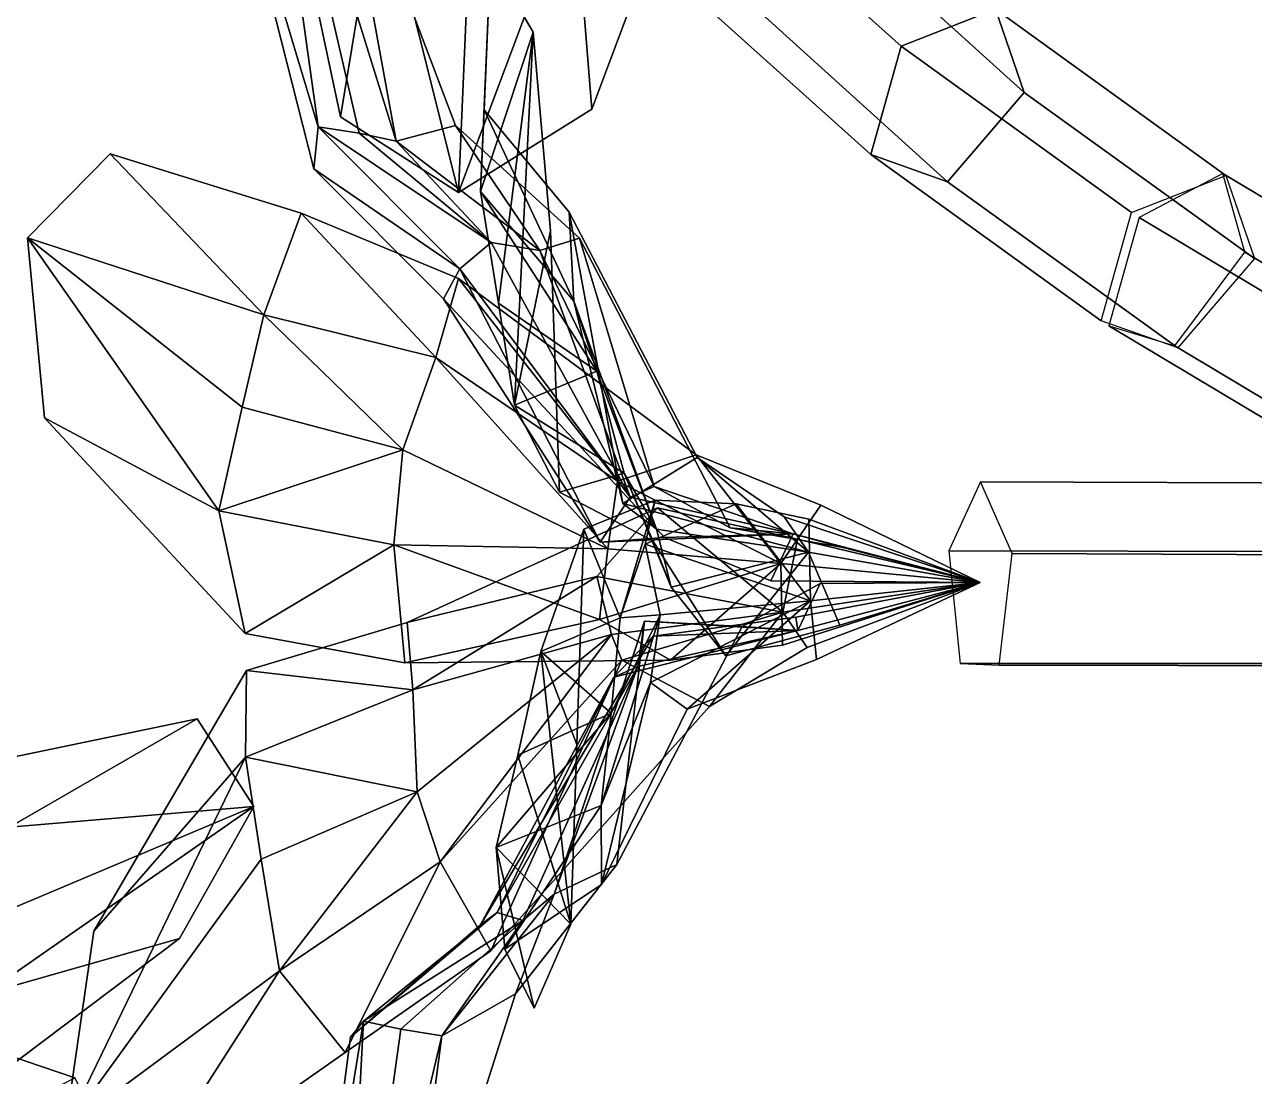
# Model space of a CAD drawing. Header units: metres. Extents: x -488 to 282, y -579 to 399.
# Drawn here: x -343.18 to -309.56, y -24.02 to 4.72 of the extents above; entities that cross this region are included whole.
import ezdxf

# ---------------------------------------------------------------- set-up
doc = ezdxf.new("R2010")
doc.units = ezdxf.units.M

msp = doc.modelspace()

# ---------------------------------------------------------------- linework, layer by layer
at = {"layer": 'coreopsi_1InfInt', "color": 3}
for points in [[(-303.0836, -3.7359, 249.895), (-310.4217, 0.6539, 255.841), (-312.7095, -0.553, 253.9077), (-305.3003, -4.9844, 247.9059)], [(-302.472, -5.8976, 252.2149), (-309.8235, -1.501, 258.1706), (-310.4217, 0.6539, 255.841), (-303.0836, -3.7359, 249.895)], [(-305.3003, -4.9844, 247.9059), (-312.7095, -0.553, 253.9077), (-313.5341, -3.5105, 255.0732), (-306.0665, -7.9747, 249.0264)], [(-304.3049, -8.5023, 251.6812), (-311.736, -4.06009, 257.6987), (-309.8235, -1.501, 258.1706), (-302.472, -5.8976, 252.2149)], [(-306.0665, -7.9747, 249.0264), (-313.5341, -3.5105, 255.0732), (-311.736, -4.06009, 257.6987), (-304.3049, -8.5023, 251.6812)]]:
    msp.add_3dface(points, dxfattribs=at)
at = {"layer": 'coreopsi_1Pdcel', "color": 3}
for points in [[(-316.6357, 5.141, 262.8314), (-321.6251, 9.6457, 270.7325), (-324.4547, 8.8294, 269.4074), (-319.2198, 4.1279, 261.1806)], [(-315.8554, 2.8668, 264.9874), (-320.6939, 7.2505, 272.6883), (-321.6251, 9.6457, 270.7325), (-316.6357, 5.141, 262.8314)], [(-319.2198, 4.1279, 261.1806), (-324.4547, 8.8294, 269.4074), (-325.2792, 5.872, 270.5729), (-320.0443, 1.1705, 262.346)], [(-317.95, 0.427, 264.6891), (-322.9393, 4.9316, 272.5902), (-320.6939, 7.2505, 272.6883), (-315.8554, 2.8668, 264.9874)], [(-320.0443, 1.1705, 262.346), (-325.2792, 5.872, 270.5729), (-322.9393, 4.9316, 272.5902), (-317.95, 0.427, 264.6891)], [(-310.3385, 0.5994, 255.7617), (-316.6357, 5.141, 262.8314), (-319.2198, 4.1279, 261.1806), (-312.9226, -0.4136, 254.1109)], [(-309.5583, -1.6746, 257.9177), (-315.8554, 2.8668, 264.9874), (-316.6357, 5.141, 262.8314), (-310.3385, 0.5994, 255.7617)], [(-312.9226, -0.4136, 254.1109), (-319.2198, 4.1279, 261.1806), (-320.0443, 1.1705, 262.346), (-313.7471, -3.371, 255.2763)], [(-311.6528, -4.1145, 257.6194), (-317.95, 0.427, 264.6891), (-315.8554, 2.8668, 264.9874), (-309.5583, -1.6746, 257.9177)], [(-313.7471, -3.371, 255.2763), (-320.0443, 1.1705, 262.346), (-317.95, 0.427, 264.6891), (-311.6528, -4.1145, 257.6194)], [(-306.8335, -7.8145, 247.6823), (-317.0456, -7.771, 251.2741), (-317.9156, -9.6588, 248.8027), (-308.1233, -9.6746, 245.379)], [(-305.9667, -9.7746, 250.1704), (-316.1788, -9.7311, 253.7622), (-317.0456, -7.771, 251.2741), (-306.8335, -7.8145, 247.6823)], [(-308.1233, -9.6746, 245.379), (-317.9156, -9.6588, 248.8027), (-317.6013, -12.7389, 249.7211), (-308.0668, -12.7376, 246.4007)], [(-306.7416, -12.799, 249.345), (-316.534, -12.7833, 252.7687), (-316.1788, -9.7311, 253.7622), (-305.9667, -9.7746, 250.1704)], [(-308.0668, -12.7376, 246.4007), (-317.6013, -12.7389, 249.7211), (-316.534, -12.7833, 252.7687), (-306.7416, -12.799, 249.345)], [(-341.8126, -24.05815, 303.8693), (-349.6222, -21.4108, 310.1632), (-351.7378, -22.6553, 308.0645), (-344.1279, -25.242, 301.9545)], [(-340.6136, -26.486, 305.6291), (-348.7486, -23.74, 312.2224), (-349.6222, -21.4108, 310.1632), (-341.8126, -24.05815, 303.8693)], [(-342.2253, -29.2178, 304.7782), (-350.3603, -26.4719, 311.3716), (-348.7486, -23.74, 312.2224), (-340.6136, -26.486, 305.6291)]]:
    msp.add_3dface(points, dxfattribs=at)
at = {"layer": 'coreopsi_1Petal1', "color": 3}
for points in [[(-336.7988, 13.6744, 254.4299), (-337.799, 10.7256, 250.5823), (-335.1617, 1.9318, 252.1005)], [(-336.7988, 13.6744, 254.4299), (-335.1617, 1.9318, 252.1005), (-337.799, 10.7256, 250.5823)], [(-333.02, 1.5312, 258.2184), (-334.6846, 10.6158, 258.4634), (-336.7988, 13.6744, 254.4299)], [(-333.02, 1.5312, 258.2184), (-336.7988, 13.6744, 254.4299), (-334.6846, 10.6158, 258.4634)], [(-334.0361, 1.7558, 255.3156), (-333.02, 1.5312, 258.2184), (-336.7988, 13.6744, 254.4299)], [(-334.0361, 1.7558, 255.3156), (-336.7988, 13.6744, 254.4299), (-333.02, 1.5312, 258.2184)], [(-336.7988, 13.6744, 254.4299), (-335.1617, 1.9318, 252.1005), (-334.0361, 1.7558, 255.3156)], [(-336.7988, 13.6744, 254.4299), (-334.0361, 1.7558, 255.3156), (-335.1617, 1.9318, 252.1005)], [(-335.1617, 1.9318, 252.1005), (-337.799, 10.7256, 250.5823), (-335.2789, 0.7819, 248.7381)], [(-335.1617, 1.9318, 252.1005), (-335.2789, 0.7819, 248.7381), (-337.799, 10.7256, 250.5823)], [(-331.4032, 1.967, 260.8079), (-334.6846, 10.6158, 258.4634), (-333.02, 1.5312, 258.2184)], [(-331.4032, 1.967, 260.8079), (-333.02, 1.5312, 258.2184), (-334.6846, 10.6158, 258.4634)], [(-328.167, 8.5354, 298.7231), (-327.67, 2.4057, 303.9786), (-325.1457, 9.1307, 298.4561)], [(-328.167, 8.5354, 298.7231), (-325.1457, 9.1307, 298.4561), (-327.67, 2.4057, 303.9786)], [(-335.7939, 8.07506, 295.6253), (-334.5505, 2.2028, 301.3519), (-333.4681, 8.7241, 296.7899)], [(-335.7939, 8.07506, 295.6253), (-333.4681, 8.7241, 296.7899), (-334.5505, 2.2028, 301.3519)], [(-333.4681, 8.7241, 296.7899), (-334.5505, 2.2028, 301.3519), (-331.3179, 0.1322, 304.1815)], [(-333.4681, 8.7241, 296.7899), (-331.3179, 0.1322, 304.1815), (-334.5505, 2.2028, 301.3519)], [(-330.9563, 8.6074, 297.7195), (-333.4681, 8.7241, 296.7899), (-331.3179, 0.1322, 304.1815)], [(-330.9563, 8.6074, 297.7195), (-331.3179, 0.1322, 304.1815), (-333.4681, 8.7241, 296.7899)], [(-331.3179, 0.1322, 304.1815), (-328.167, 8.5354, 298.7231), (-330.9563, 8.6074, 297.7195)], [(-331.3179, 0.1322, 304.1815), (-330.9563, 8.6074, 297.7195), (-328.167, 8.5354, 298.7231)], [(-331.3179, 0.1322, 304.1815), (-327.67, 2.4057, 303.9786), (-328.167, 8.5354, 298.7231)], [(-331.3179, 0.1322, 304.1815), (-328.167, 8.5354, 298.7231), (-327.67, 2.4057, 303.9786)], [(-330.721, 0.1615, 264.7918), (-330.4493, 6.5034, 271.596), (-330.6227, 2.3884, 262.0218)], [(-330.721, 0.1615, 264.7918), (-330.6227, 2.3884, 262.0218), (-330.4493, 6.5034, 271.596)], [(-329.2758, 4.5101, 275.972), (-330.4493, 6.5034, 271.596), (-330.721, 0.1615, 264.7918)], [(-329.2758, 4.5101, 275.972), (-330.721, 0.1615, 264.7918), (-330.4493, 6.5034, 271.596)], [(-329.2758, 4.5101, 275.972), (-330.721, 0.1615, 264.7918), (-330.2231, -2.889, 266.2342)], [(-329.2758, 4.5101, 275.972), (-330.2231, -2.889, 266.2342), (-330.721, 0.1615, 264.7918)], [(-330.2231, -2.889, 266.2342), (-329.7925, -5.6757, 267.4826), (-329.2758, 4.5101, 275.972)], [(-330.2231, -2.889, 266.2342), (-329.2758, 4.5101, 275.972), (-329.7925, -5.6757, 267.4826)], [(-329.7925, -5.6757, 267.4826), (-328.8011, -0.9184, 275.3404), (-329.2758, 4.5101, 275.972)], [(-329.7925, -5.6757, 267.4826), (-329.2758, 4.5101, 275.972), (-328.8011, -0.9184, 275.3404)], [(-330.721, 0.1615, 264.7918), (-330.6227, 2.3884, 262.0218), (-328.1663, -2.8393, 260.9758)], [(-330.721, 0.1615, 264.7918), (-328.1663, -2.8393, 260.9758), (-330.6227, 2.3884, 262.0218)], [(-328.1663, -2.8393, 260.9758), (-330.6227, 2.3884, 262.0218), (-328.2959, -0.4063, 258.5653)], [(-328.1663, -2.8393, 260.9758), (-328.2959, -0.4063, 258.5653), (-330.6227, 2.3884, 262.0218)], [(-335.1617, 1.9318, 252.1005), (-335.2789, 0.7819, 248.7381), (-331.286, -1.9503, 252.0621)], [(-335.1617, 1.9318, 252.1005), (-331.286, -1.9503, 252.0621), (-335.2789, 0.7819, 248.7381)], [(-335.1617, 1.9318, 252.1005), (-331.286, -1.9503, 252.0621), (-330.4254, -1.2307, 254.5144)], [(-335.1617, 1.9318, 252.1005), (-330.4254, -1.2307, 254.5144), (-331.286, -1.9503, 252.0621)], [(-334.0361, 1.7558, 255.3156), (-335.1617, 1.9318, 252.1005), (-330.4254, -1.2307, 254.5144)], [(-334.0361, 1.7558, 255.3156), (-330.4254, -1.2307, 254.5144), (-335.1617, 1.9318, 252.1005)], [(-330.4254, -1.2307, 254.5144), (-333.02, 1.5312, 258.2184), (-334.0361, 1.7558, 255.3156)], [(-330.4254, -1.2307, 254.5144), (-334.0361, 1.7558, 255.3156), (-333.02, 1.5312, 258.2184)], [(-329.0937, -1.456, 257.3066), (-331.4032, 1.967, 260.8079), (-333.02, 1.5312, 258.2184)], [(-329.0937, -1.456, 257.3066), (-333.02, 1.5312, 258.2184), (-331.4032, 1.967, 260.8079)], [(-328.0116, -1.1166, 259.3821), (-331.4032, 1.967, 260.8079), (-329.0937, -1.456, 257.3066)], [(-328.0116, -1.1166, 259.3821), (-329.0937, -1.456, 257.3066), (-331.4032, 1.967, 260.8079)], [(-330.4254, -1.2307, 254.5144), (-329.0937, -1.456, 257.3066), (-333.02, 1.5312, 258.2184)], [(-330.4254, -1.2307, 254.5144), (-333.02, 1.5312, 258.2184), (-329.0937, -1.456, 257.3066)], [(-336.6431, -3.213, 247.9058), (-340.8409, 1.1855, 240.9495), (-343.1096, -1.1058, 236.5113)], [(-336.6431, -3.213, 247.9058), (-343.1096, -1.1058, 236.5113), (-340.8409, 1.1855, 240.9495)], [(-335.6237, -0.4351, 248.7737), (-340.8409, 1.1855, 240.9495), (-336.6431, -3.213, 247.9058)], [(-335.6237, -0.4351, 248.7737), (-336.6431, -3.213, 247.9058), (-340.8409, 1.1855, 240.9495)], [(-331.286, -1.9503, 252.0621), (-335.2789, 0.7819, 248.7381), (-331.7342, -2.7686, 248.7642)], [(-331.286, -1.9503, 252.0621), (-331.7342, -2.7686, 248.7642), (-335.2789, 0.7819, 248.7381)], [(-330.721, 0.1615, 264.7918), (-328.1663, -2.8393, 260.9758), (-327.5399, -4.7458, 262.7771)], [(-330.721, 0.1615, 264.7918), (-327.5399, -4.7458, 262.7771), (-328.1663, -2.8393, 260.9758)], [(-330.2231, -2.889, 266.2342), (-330.721, 0.1615, 264.7918), (-327.5399, -4.7458, 262.7771)], [(-330.2231, -2.889, 266.2342), (-327.5399, -4.7458, 262.7771), (-330.721, 0.1615, 264.7918)], [(-331.9387, -4.3781, 249.2031), (-335.6237, -0.4351, 248.7737), (-336.6431, -3.213, 247.9058)], [(-331.9387, -4.3781, 249.2031), (-336.6431, -3.213, 247.9058), (-335.6237, -0.4351, 248.7737)], [(-331.3212, -2.2171, 249.9396), (-335.6237, -0.4351, 248.7737), (-331.9387, -4.3781, 249.2031)], [(-331.3212, -2.2171, 249.9396), (-331.9387, -4.3781, 249.2031), (-335.6237, -0.4351, 248.7737)], [(-326.8245, -8.3626, 254.7254), (-328.2959, -0.4063, 258.5653), (-324.7964, -7.1065, 253.4243)], [(-326.8245, -8.3626, 254.7254), (-324.7964, -7.1065, 253.4243), (-328.2959, -0.4063, 258.5653)], [(-328.1663, -2.8393, 260.9758), (-328.2959, -0.4063, 258.5653), (-326.8245, -8.3626, 254.7254)], [(-328.1663, -2.8393, 260.9758), (-326.8245, -8.3626, 254.7254), (-328.2959, -0.4063, 258.5653)], [(-328.5551, -8.05312, 269.0078), (-328.8011, -0.9184, 275.3404), (-329.7925, -5.6757, 267.4826)], [(-328.5551, -8.05312, 269.0078), (-329.7925, -5.6757, 267.4826), (-328.8011, -0.9184, 275.3404)], [(-337.2347, -5.7355, 246.2336), (-336.6431, -3.213, 247.9058), (-343.1096, -1.1058, 236.5113)], [(-337.2347, -5.7355, 246.2336), (-343.1096, -1.1058, 236.5113), (-336.6431, -3.213, 247.9058)], [(-343.1096, -1.1058, 236.5113), (-342.6417, -6.02047, 236.8686), (-337.8695, -8.5668, 244.4404)], [(-343.1096, -1.1058, 236.5113), (-337.8695, -8.5668, 244.4404), (-342.6417, -6.02047, 236.8686)], [(-343.1096, -1.1058, 236.5113), (-337.8695, -8.5668, 244.4404), (-337.2347, -5.7355, 246.2336)], [(-343.1096, -1.1058, 236.5113), (-337.2347, -5.7355, 246.2336), (-337.8695, -8.5668, 244.4404)], [(-330.4254, -1.2307, 254.5144), (-331.286, -1.9503, 252.0621), (-326.6305, -8.1884, 254.2663)], [(-330.4254, -1.2307, 254.5144), (-326.6305, -8.1884, 254.2663), (-331.286, -1.9503, 252.0621)], [(-326.6305, -8.1884, 254.2663), (-329.0937, -1.456, 257.3066), (-330.4254, -1.2307, 254.5144)], [(-326.6305, -8.1884, 254.2663), (-330.4254, -1.2307, 254.5144), (-329.0937, -1.456, 257.3066)], [(-325.9735, -7.8969, 256.1401), (-328.0116, -1.1166, 259.3821), (-329.0937, -1.456, 257.3066)], [(-325.9735, -7.8969, 256.1401), (-329.0937, -1.456, 257.3066), (-328.0116, -1.1166, 259.3821)], [(-323.8958, -9.03001, 257.0208), (-328.0116, -1.1166, 259.3821), (-325.9735, -7.8969, 256.1401)], [(-323.8958, -9.03001, 257.0208), (-325.9735, -7.8969, 256.1401), (-328.0116, -1.1166, 259.3821)], [(-325.9735, -7.8969, 256.1401), (-329.0937, -1.456, 257.3066), (-326.6305, -8.1884, 254.2663)], [(-325.9735, -7.8969, 256.1401), (-326.6305, -8.1884, 254.2663), (-329.0937, -1.456, 257.3066)], [(-331.286, -1.9503, 252.0621), (-331.7342, -2.7686, 248.7642), (-327.4475, -9.4233, 252.9537)], [(-331.286, -1.9503, 252.0621), (-327.4475, -9.4233, 252.9537), (-331.7342, -2.7686, 248.7642)], [(-326.6305, -8.1884, 254.2663), (-331.286, -1.9503, 252.0621), (-327.4475, -9.4233, 252.9537)], [(-326.6305, -8.1884, 254.2663), (-327.4475, -9.4233, 252.9537), (-331.286, -1.9503, 252.0621)], [(-326.977, -7.7527, 253.2742), (-331.3212, -2.2171, 249.9396), (-331.9387, -4.3781, 249.2031)], [(-326.977, -7.7527, 253.2742), (-331.9387, -4.3781, 249.2031), (-331.3212, -2.2171, 249.9396)], [(-324.8189, -7.03505, 254.3716), (-331.3212, -2.2171, 249.9396), (-326.977, -7.7527, 253.2742)], [(-324.8189, -7.03505, 254.3716), (-326.977, -7.7527, 253.2742), (-331.3212, -2.2171, 249.9396)], [(-327.4475, -9.4233, 252.9537), (-331.7342, -2.7686, 248.7642), (-325.6911, -9.292, 250.8846)], [(-327.4475, -9.4233, 252.9537), (-325.6911, -9.292, 250.8846), (-331.7342, -2.7686, 248.7642)], [(-327.5399, -4.7458, 262.7771), (-329.7925, -5.6757, 267.4826), (-330.2231, -2.889, 266.2342)], [(-327.5399, -4.7458, 262.7771), (-330.2231, -2.889, 266.2342), (-329.7925, -5.6757, 267.4826)], [(-325.9091, -9.06719, 256.332), (-328.1663, -2.8393, 260.9758), (-326.8245, -8.3626, 254.7254)], [(-325.9091, -9.06719, 256.332), (-326.8245, -8.3626, 254.7254), (-328.1663, -2.8393, 260.9758)], [(-327.5399, -4.7458, 262.7771), (-328.1663, -2.8393, 260.9758), (-325.9091, -9.06719, 256.332)], [(-327.5399, -4.7458, 262.7771), (-325.9091, -9.06719, 256.332), (-328.1663, -2.8393, 260.9758)], [(-332.846, -6.8998, 247.6415), (-336.6431, -3.213, 247.9058), (-337.2347, -5.7355, 246.2336)], [(-332.846, -6.8998, 247.6415), (-337.2347, -5.7355, 246.2336), (-336.6431, -3.213, 247.9058)], [(-332.846, -6.8998, 247.6415), (-331.9387, -4.3781, 249.2031), (-336.6431, -3.213, 247.9058)], [(-332.846, -6.8998, 247.6415), (-336.6431, -3.213, 247.9058), (-331.9387, -4.3781, 249.2031)], [(-327.2356, -9.6057, 252.5481), (-331.9387, -4.3781, 249.2031), (-332.846, -6.8998, 247.6415)], [(-327.2356, -9.6057, 252.5481), (-332.846, -6.8998, 247.6415), (-331.9387, -4.3781, 249.2031)], [(-326.977, -7.7527, 253.2742), (-331.9387, -4.3781, 249.2031), (-327.2356, -9.6057, 252.5481)], [(-326.977, -7.7527, 253.2742), (-327.2356, -9.6057, 252.5481), (-331.9387, -4.3781, 249.2031)], [(-327.5399, -4.7458, 262.7771), (-326.7937, -7.5332, 263.9149), (-329.7925, -5.6757, 267.4826)], [(-327.5399, -4.7458, 262.7771), (-329.7925, -5.6757, 267.4826), (-326.7937, -7.5332, 263.9149)], [(-325.9091, -9.06719, 256.332), (-326.7937, -7.5332, 263.9149), (-327.5399, -4.7458, 262.7771)], [(-325.9091, -9.06719, 256.332), (-327.5399, -4.7458, 262.7771), (-326.7937, -7.5332, 263.9149)], [(-326.7937, -7.5332, 263.9149), (-328.5551, -8.05312, 269.0078), (-329.7925, -5.6757, 267.4826)], [(-326.7937, -7.5332, 263.9149), (-329.7925, -5.6757, 267.4826), (-328.5551, -8.05312, 269.0078)], [(-337.8695, -8.5668, 244.4404), (-342.6417, -6.02047, 236.8686), (-337.15, -11.9142, 243.4818)], [(-337.8695, -8.5668, 244.4404), (-337.15, -11.9142, 243.4818), (-342.6417, -6.02047, 236.8686)], [(-337.2347, -5.7355, 246.2336), (-337.8695, -8.5668, 244.4404), (-332.846, -6.8998, 247.6415)], [(-337.2347, -5.7355, 246.2336), (-332.846, -6.8998, 247.6415), (-337.8695, -8.5668, 244.4404)], [(-337.8695, -8.5668, 244.4404), (-333.0891, -9.4989, 246.965), (-332.846, -6.8998, 247.6415)], [(-337.8695, -8.5668, 244.4404), (-332.846, -6.8998, 247.6415), (-333.0891, -9.4989, 246.965)], [(-332.846, -6.8998, 247.6415), (-333.0891, -9.4989, 246.965), (-327.2356, -9.6057, 252.5481)], [(-332.846, -6.8998, 247.6415), (-327.2356, -9.6057, 252.5481), (-333.0891, -9.4989, 246.965)], [(-322.5108, -10.00158, 251.875), (-324.8189, -7.03505, 254.3716), (-326.977, -7.7527, 253.2742)], [(-322.5108, -10.00158, 251.875), (-326.977, -7.7527, 253.2742), (-324.8189, -7.03505, 254.3716)], [(-321.4171, -8.407, 252.963), (-324.8189, -7.03505, 254.3716), (-322.5108, -10.00158, 251.875)], [(-321.4171, -8.407, 252.963), (-322.5108, -10.00158, 251.875), (-324.8189, -7.03505, 254.3716)], [(-326.8245, -8.3626, 254.7254), (-324.7964, -7.1065, 253.4243), (-321.7528, -9.6938, 254.0372)], [(-326.8245, -8.3626, 254.7254), (-321.7528, -9.6938, 254.0372), (-324.7964, -7.1065, 253.4243)], [(-321.7528, -9.6938, 254.0372), (-324.7964, -7.1065, 253.4243), (-322.4198, -8.726, 252.126)], [(-321.7528, -9.6938, 254.0372), (-322.4198, -8.726, 252.126), (-324.7964, -7.1065, 253.4243)], [(-326.0067, -9.3818, 265.1626), (-328.5551, -8.05312, 269.0078), (-326.7937, -7.5332, 263.9149)], [(-326.0067, -9.3818, 265.1626), (-326.7937, -7.5332, 263.9149), (-328.5551, -8.05312, 269.0078)], [(-325.5051, -10.6511, 257.4962), (-326.7937, -7.5332, 263.9149), (-325.9091, -9.06719, 256.332)], [(-325.5051, -10.6511, 257.4962), (-325.9091, -9.06719, 256.332), (-326.7937, -7.5332, 263.9149)], [(-325.5051, -10.6511, 257.4962), (-326.0067, -9.3818, 265.1626), (-326.7937, -7.5332, 263.9149)], [(-325.5051, -10.6511, 257.4962), (-326.7937, -7.5332, 263.9149), (-326.0067, -9.3818, 265.1626)], [(-322.5108, -10.00158, 251.875), (-326.977, -7.7527, 253.2742), (-327.2356, -9.6057, 252.5481)], [(-322.5108, -10.00158, 251.875), (-327.2356, -9.6057, 252.5481), (-326.977, -7.7527, 253.2742)], [(-322.165, -9.1917, 252.8568), (-325.9735, -7.8969, 256.1401), (-326.6305, -8.1884, 254.2663)], [(-322.165, -9.1917, 252.8568), (-326.6305, -8.1884, 254.2663), (-325.9735, -7.8969, 256.1401)], [(-322.165, -9.1917, 252.8568), (-323.8958, -9.03001, 257.0208), (-325.9735, -7.8969, 256.1401)], [(-322.165, -9.1917, 252.8568), (-325.9735, -7.8969, 256.1401), (-323.8958, -9.03001, 257.0208)], [(-326.9016, -11.4944, 264.6454), (-327.8915, -9.06709, 269.8976), (-325.9409, -8.2792, 265.3428)], [(-326.9016, -11.4944, 264.6454), (-325.9409, -8.2792, 265.3428), (-327.8915, -9.06709, 269.8976)], [(-326.6305, -8.1884, 254.2663), (-327.4475, -9.4233, 252.9537), (-322.165, -9.1917, 252.8568)], [(-326.6305, -8.1884, 254.2663), (-322.165, -9.1917, 252.8568), (-327.4475, -9.4233, 252.9537)], [(-326.9016, -11.4944, 264.6454), (-325.9409, -8.2792, 265.3428), (-326.2159, -9.4738, 256.4709)], [(-326.9016, -11.4944, 264.6454), (-326.2159, -9.4738, 256.4709), (-325.9409, -8.2792, 265.3428)], [(-325.9091, -9.06719, 256.332), (-326.8245, -8.3626, 254.7254), (-321.7528, -9.6938, 254.0372)], [(-325.9091, -9.06719, 256.332), (-321.7528, -9.6938, 254.0372), (-326.8245, -8.3626, 254.7254)], [(-326.2159, -9.4738, 256.4709), (-325.9409, -8.2792, 265.3428), (-323.7318, -8.3722, 256.4725)], [(-326.2159, -9.4738, 256.4709), (-323.7318, -8.3722, 256.4725), (-325.9409, -8.2792, 265.3428)], [(-326.2159, -9.4738, 256.4709), (-323.7318, -8.3722, 256.4725), (-321.6963, -11.02923, 254.2074)], [(-326.2159, -9.4738, 256.4709), (-321.6963, -11.02923, 254.2074), (-323.7318, -8.3722, 256.4725)], [(-321.6963, -11.02923, 254.2074), (-323.7318, -8.3722, 256.4725), (-321.743, -8.7909, 254.0588)], [(-321.6963, -11.02923, 254.2074), (-321.743, -8.7909, 254.0588), (-323.7318, -8.3722, 256.4725)], [(-337.8695, -8.5668, 244.4404), (-337.15, -11.9142, 243.4818), (-333.0891, -9.4989, 246.965)], [(-337.8695, -8.5668, 244.4404), (-333.0891, -9.4989, 246.965), (-337.15, -11.9142, 243.4818)], [(-325.881, -8.4849, 251.3489), (-332.7214, -11.6144, 246.0055), (-327.5408, -10.3587, 251.6818)], [(-325.881, -8.4849, 251.3489), (-327.5408, -10.3587, 251.6818), (-332.7214, -11.6144, 246.0055)], [(-322.4543, -11.3369, 252.0452), (-325.881, -8.4849, 251.3489), (-327.5408, -10.3587, 251.6818)], [(-322.4543, -11.3369, 252.0452), (-327.5408, -10.3587, 251.6818), (-325.881, -8.4849, 251.3489)], [(-322.0516, -9.3437, 251.1579), (-325.881, -8.4849, 251.3489), (-322.4543, -11.3369, 252.0452)], [(-322.0516, -9.3437, 251.1579), (-322.4543, -11.3369, 252.0452), (-325.881, -8.4849, 251.3489)], [(-317.0528, -10.5274, 251.2722), (-321.4171, -8.407, 252.963), (-322.5108, -10.00158, 251.875)], [(-317.0528, -10.5274, 251.2722), (-322.5108, -10.00158, 251.875), (-321.4171, -8.407, 252.963)], [(-321.7528, -9.6938, 254.0372), (-322.4198, -8.726, 252.126), (-317.0528, -10.5274, 251.2722)], [(-321.7528, -9.6938, 254.0372), (-317.0528, -10.5274, 251.2722), (-322.4198, -8.726, 252.126)], [(-329.0661, -12.4099, 269.6023), (-328.0819, -14.9473, 278.5008), (-327.8915, -9.06709, 269.8976)], [(-329.0661, -12.4099, 269.6023), (-327.8915, -9.06709, 269.8976), (-328.0819, -14.9473, 278.5008)], [(-329.0661, -12.4099, 269.6023), (-327.8915, -9.06709, 269.8976), (-326.9016, -11.4944, 264.6454)], [(-329.0661, -12.4099, 269.6023), (-326.9016, -11.4944, 264.6454), (-327.8915, -9.06709, 269.8976)], [(-321.7528, -9.6938, 254.0372), (-325.5051, -10.6511, 257.4962), (-325.9091, -9.06719, 256.332)], [(-321.7528, -9.6938, 254.0372), (-325.9091, -9.06719, 256.332), (-325.5051, -10.6511, 257.4962)], [(-320.846, -9.5635, 254.6016), (-323.8958, -9.03001, 257.0208), (-322.165, -9.1917, 252.8568)], [(-320.846, -9.5635, 254.6016), (-322.165, -9.1917, 252.8568), (-323.8958, -9.03001, 257.0208)], [(-321.6963, -11.02923, 254.2074), (-321.743, -8.7909, 254.0588), (-317.0528, -10.5274, 251.2722)], [(-321.6963, -11.02923, 254.2074), (-317.0528, -10.5274, 251.2722), (-321.743, -8.7909, 254.0588)], [(-327.4475, -9.4233, 252.9537), (-325.6911, -9.292, 250.8846), (-322.165, -9.1917, 252.8568)], [(-327.4475, -9.4233, 252.9537), (-322.165, -9.1917, 252.8568), (-325.6911, -9.292, 250.8846)], [(-324.0082, -12.5323, 256.7236), (-326.0067, -9.3818, 265.1626), (-325.5051, -10.6511, 257.4962)], [(-324.0082, -12.5323, 256.7236), (-325.5051, -10.6511, 257.4962), (-326.0067, -9.3818, 265.1626)], [(-322.165, -9.1917, 252.8568), (-325.6911, -9.292, 250.8846), (-322.7758, -10.476, 251.1214)], [(-322.165, -9.1917, 252.8568), (-322.7758, -10.476, 251.1214), (-325.6911, -9.292, 250.8846)], [(-322.165, -9.1917, 252.8568), (-322.7758, -10.476, 251.1214), (-317.0528, -10.5274, 251.2722)], [(-322.165, -9.1917, 252.8568), (-317.0528, -10.5274, 251.2722), (-322.7758, -10.476, 251.1214)], [(-317.0528, -10.5274, 251.2722), (-322.0516, -9.3437, 251.1579), (-322.4543, -11.3369, 252.0452)], [(-317.0528, -10.5274, 251.2722), (-322.4543, -11.3369, 252.0452), (-322.0516, -9.3437, 251.1579)], [(-317.0528, -10.5274, 251.2722), (-320.846, -9.5635, 254.6016), (-322.165, -9.1917, 252.8568)], [(-317.0528, -10.5274, 251.2722), (-322.165, -9.1917, 252.8568), (-320.846, -9.5635, 254.6016)], [(-333.0891, -9.4989, 246.965), (-337.15, -11.9142, 243.4818), (-332.7871, -12.7171, 245.8254)], [(-333.0891, -9.4989, 246.965), (-332.7871, -12.7171, 245.8254), (-337.15, -11.9142, 243.4818)], [(-327.2356, -9.6057, 252.5481), (-333.0891, -9.4989, 246.965), (-327.4615, -11.5344, 252.9283)], [(-327.2356, -9.6057, 252.5481), (-327.4615, -11.5344, 252.9283), (-333.0891, -9.4989, 246.965)], [(-333.0891, -9.4989, 246.965), (-332.7871, -12.7171, 245.8254), (-327.4615, -11.5344, 252.9283)], [(-333.0891, -9.4989, 246.965), (-327.4615, -11.5344, 252.9283), (-332.7871, -12.7171, 245.8254)], [(-327.2356, -9.6057, 252.5481), (-327.4615, -11.5344, 252.9283), (-322.5108, -10.00158, 251.875)], [(-327.2356, -9.6057, 252.5481), (-322.5108, -10.00158, 251.875), (-327.4615, -11.5344, 252.9283)], [(-325.8103, -11.4041, 256.6299), (-326.9016, -11.4944, 264.6454), (-326.2159, -9.4738, 256.4709)], [(-325.8103, -11.4041, 256.6299), (-326.2159, -9.4738, 256.4709), (-326.9016, -11.4944, 264.6454)], [(-325.8103, -11.4041, 256.6299), (-326.2159, -9.4738, 256.4709), (-321.6963, -11.02923, 254.2074)], [(-325.8103, -11.4041, 256.6299), (-321.6963, -11.02923, 254.2074), (-326.2159, -9.4738, 256.4709)], [(-321.7528, -9.6938, 254.0372), (-324.0082, -12.5323, 256.7236), (-325.5051, -10.6511, 257.4962)], [(-321.7528, -9.6938, 254.0372), (-325.5051, -10.6511, 257.4962), (-324.0082, -12.5323, 256.7236)], [(-320.8928, -11.69, 254.4823), (-324.0082, -12.5323, 256.7236), (-321.7528, -9.6938, 254.0372)], [(-320.8928, -11.69, 254.4823), (-321.7528, -9.6938, 254.0372), (-324.0082, -12.5323, 256.7236)], [(-317.0528, -10.5274, 251.2722), (-320.8928, -11.69, 254.4823), (-321.7528, -9.6938, 254.0372)], [(-317.0528, -10.5274, 251.2722), (-321.7528, -9.6938, 254.0372), (-320.8928, -11.69, 254.4823)], [(-327.4615, -11.5344, 252.9283), (-325.526, -12.6465, 251.3788), (-322.5108, -10.00158, 251.875)], [(-327.4615, -11.5344, 252.9283), (-322.5108, -10.00158, 251.875), (-325.526, -12.6465, 251.3788)], [(-322.5108, -10.00158, 251.875), (-325.526, -12.6465, 251.3788), (-322.4641, -12.2398, 252.0236)], [(-322.5108, -10.00158, 251.875), (-322.4641, -12.2398, 252.0236), (-325.526, -12.6465, 251.3788)], [(-322.5108, -10.00158, 251.875), (-322.4641, -12.2398, 252.0236), (-317.0528, -10.5274, 251.2722)], [(-322.5108, -10.00158, 251.875), (-317.0528, -10.5274, 251.2722), (-322.4641, -12.2398, 252.0236)], [(-327.5408, -10.3587, 251.6818), (-332.7214, -11.6144, 246.0055), (-332.5658, -13.4616, 247.4744)], [(-327.5408, -10.3587, 251.6818), (-332.5658, -13.4616, 247.4744), (-332.7214, -11.6144, 246.0055)], [(-327.5408, -10.3587, 251.6818), (-332.5658, -13.4616, 247.4744), (-327.1368, -11.9426, 252.8461)], [(-327.5408, -10.3587, 251.6818), (-327.1368, -11.9426, 252.8461), (-332.5658, -13.4616, 247.4744)], [(-322.4543, -11.3369, 252.0452), (-327.5408, -10.3587, 251.6818), (-327.1368, -11.9426, 252.8461)], [(-322.4543, -11.3369, 252.0452), (-327.1368, -11.9426, 252.8461), (-327.5408, -10.3587, 251.6818)], [(-322.0421, -11.8391, 253.2256), (-323.5667, -11.7267, 256.9668), (-321.4312, -10.5548, 254.961)], [(-322.0421, -11.8391, 253.2256), (-321.4312, -10.5548, 254.961), (-323.5667, -11.7267, 256.9668)], [(-322.4543, -11.3369, 252.0452), (-321.7872, -12.3047, 253.9564), (-317.0528, -10.5274, 251.2722)], [(-322.4543, -11.3369, 252.0452), (-317.0528, -10.5274, 251.2722), (-321.7872, -12.3047, 253.9564)], [(-317.0528, -10.5274, 251.2722), (-322.0984, -11.4702, 251.0385), (-322.0421, -11.8391, 253.2256)], [(-317.0528, -10.5274, 251.2722), (-322.0421, -11.8391, 253.2256), (-322.0984, -11.4702, 251.0385)], [(-322.0421, -11.8391, 253.2256), (-321.4312, -10.5548, 254.961), (-317.0528, -10.5274, 251.2722)], [(-322.0421, -11.8391, 253.2256), (-317.0528, -10.5274, 251.2722), (-321.4312, -10.5548, 254.961)], [(-317.0528, -10.5274, 251.2722), (-321.5273, -12.6267, 252.6772), (-321.6963, -11.02923, 254.2074)], [(-317.0528, -10.5274, 251.2722), (-321.6963, -11.02923, 254.2074), (-321.5273, -12.6267, 252.6772)], [(-321.6963, -11.02923, 254.2074), (-326.069, -13.257, 255.9039), (-325.8103, -11.4041, 256.6299)], [(-321.6963, -11.02923, 254.2074), (-325.8103, -11.4041, 256.6299), (-326.069, -13.257, 255.9039)], [(-321.6963, -11.02923, 254.2074), (-325.0703, -13.9822, 253.7008), (-326.069, -13.257, 255.9039)], [(-321.6963, -11.02923, 254.2074), (-326.069, -13.257, 255.9039), (-325.0703, -13.9822, 253.7008)], [(-321.5273, -12.6267, 252.6772), (-325.0703, -13.9822, 253.7008), (-321.6963, -11.02923, 254.2074)], [(-321.5273, -12.6267, 252.6772), (-321.6963, -11.02923, 254.2074), (-325.0703, -13.9822, 253.7008)], [(-326.069, -13.257, 255.9039), (-327.4207, -16.6167, 262.1861), (-325.8103, -11.4041, 256.6299)], [(-326.069, -13.257, 255.9039), (-325.8103, -11.4041, 256.6299), (-327.4207, -16.6167, 262.1861)], [(-325.8103, -11.4041, 256.6299), (-327.4207, -16.6167, 262.1861), (-327.1447, -14.09345, 263.9689)], [(-325.8103, -11.4041, 256.6299), (-327.1447, -14.09345, 263.9689), (-327.4207, -16.6167, 262.1861)], [(-327.1447, -14.09345, 263.9689), (-326.9016, -11.4944, 264.6454), (-325.8103, -11.4041, 256.6299)], [(-327.1447, -14.09345, 263.9689), (-325.8103, -11.4041, 256.6299), (-326.9016, -11.4944, 264.6454)], [(-327.1368, -11.9426, 252.8461), (-326.8528, -12.6456, 254.6738), (-322.4543, -11.3369, 252.0452)], [(-327.1368, -11.9426, 252.8461), (-322.4543, -11.3369, 252.0452), (-326.8528, -12.6456, 254.6738)], [(-326.8528, -12.6456, 254.6738), (-324.4614, -13.9122, 254.427), (-322.4543, -11.3369, 252.0452)], [(-326.8528, -12.6456, 254.6738), (-322.4543, -11.3369, 252.0452), (-324.4614, -13.9122, 254.427)], [(-322.4543, -11.3369, 252.0452), (-324.4614, -13.9122, 254.427), (-321.7872, -12.3047, 253.9564)], [(-322.4543, -11.3369, 252.0452), (-321.7872, -12.3047, 253.9564), (-324.4614, -13.9122, 254.427)], [(-332.7214, -11.6144, 246.0055), (-337.1177, -12.9267, 244.5926), (-332.5658, -13.4616, 247.4744)], [(-332.7214, -11.6144, 246.0055), (-332.5658, -13.4616, 247.4744), (-337.1177, -12.9267, 244.5926)], [(-327.4615, -11.5344, 252.9283), (-332.7871, -12.7171, 245.8254), (-325.526, -12.6465, 251.3788)], [(-327.4615, -11.5344, 252.9283), (-325.526, -12.6465, 251.3788), (-332.7871, -12.7171, 245.8254)], [(-329.0661, -12.4099, 269.6023), (-326.9016, -11.4944, 264.6454), (-327.1447, -14.09345, 263.9689)], [(-329.0661, -12.4099, 269.6023), (-327.1447, -14.09345, 263.9689), (-326.9016, -11.4944, 264.6454)], [(-326.4155, -12.8214, 254.9117), (-328.7047, -19.043, 259.5482), (-326.2298, -11.5849, 256.4454)], [(-326.4155, -12.8214, 254.9117), (-326.2298, -11.5849, 256.4454), (-328.7047, -19.043, 259.5482)], [(-328.7047, -19.043, 259.5482), (-326.9939, -18.2277, 262.4039), (-326.2298, -11.5849, 256.4454)], [(-328.7047, -19.043, 259.5482), (-326.2298, -11.5849, 256.4454), (-326.9939, -18.2277, 262.4039)], [(-326.2298, -11.5849, 256.4454), (-326.9939, -18.2277, 262.4039), (-323.5667, -11.7267, 256.9668)], [(-326.2298, -11.5849, 256.4454), (-323.5667, -11.7267, 256.9668), (-326.9939, -18.2277, 262.4039)], [(-326.4155, -12.8214, 254.9117), (-326.2298, -11.5849, 256.4454), (-322.0421, -11.8391, 253.2256)], [(-326.4155, -12.8214, 254.9117), (-322.0421, -11.8391, 253.2256), (-326.2298, -11.5849, 256.4454)], [(-326.2298, -11.5849, 256.4454), (-323.5667, -11.7267, 256.9668), (-322.0421, -11.8391, 253.2256)], [(-326.2298, -11.5849, 256.4454), (-322.0421, -11.8391, 253.2256), (-323.5667, -11.7267, 256.9668)], [(-322.0984, -11.4702, 251.0385), (-325.9934, -11.9873, 251.0516), (-322.0421, -11.8391, 253.2256)], [(-322.0984, -11.4702, 251.0385), (-322.0421, -11.8391, 253.2256), (-325.9934, -11.9873, 251.0516)], [(-327.1368, -11.9426, 252.8461), (-332.5658, -13.4616, 247.4744), (-332.4508, -16.2475, 248.8333)], [(-327.1368, -11.9426, 252.8461), (-332.4508, -16.2475, 248.8333), (-332.5658, -13.4616, 247.4744)], [(-332.4508, -16.2475, 248.8333), (-331.8245, -18.154, 250.6346), (-327.1368, -11.9426, 252.8461)], [(-332.4508, -16.2475, 248.8333), (-327.1368, -11.9426, 252.8461), (-331.8245, -18.154, 250.6346)], [(-327.1368, -11.9426, 252.8461), (-331.8245, -18.154, 250.6346), (-326.8528, -12.6456, 254.6738)], [(-327.1368, -11.9426, 252.8461), (-326.8528, -12.6456, 254.6738), (-331.8245, -18.154, 250.6346)], [(-325.9934, -11.9873, 251.0516), (-330.7165, -19.8796, 251.786), (-327.0724, -13.1129, 253.038)], [(-325.9934, -11.9873, 251.0516), (-327.0724, -13.1129, 253.038), (-330.7165, -19.8796, 251.786)], [(-322.0421, -11.8391, 253.2256), (-327.0724, -13.1129, 253.038), (-326.4155, -12.8214, 254.9117)], [(-322.0421, -11.8391, 253.2256), (-326.4155, -12.8214, 254.9117), (-327.0724, -13.1129, 253.038)], [(-322.0421, -11.8391, 253.2256), (-325.9934, -11.9873, 251.0516), (-327.0724, -13.1129, 253.038)], [(-322.0421, -11.8391, 253.2256), (-327.0724, -13.1129, 253.038), (-325.9934, -11.9873, 251.0516)], [(-329.7009, -15.2413, 267.8091), (-329.0661, -12.4099, 269.6023), (-327.1447, -14.09345, 263.9689)], [(-329.7009, -15.2413, 267.8091), (-327.1447, -14.09345, 263.9689), (-329.0661, -12.4099, 269.6023)], [(-328.2455, -19.8605, 279.0792), (-329.0661, -12.4099, 269.6023), (-329.7009, -15.2413, 267.8091)], [(-328.2455, -19.8605, 279.0792), (-329.7009, -15.2413, 267.8091), (-329.0661, -12.4099, 269.6023)], [(-328.2455, -19.8605, 279.0792), (-328.0819, -14.9473, 278.5008), (-329.0661, -12.4099, 269.6023)], [(-328.2455, -19.8605, 279.0792), (-329.0661, -12.4099, 269.6023), (-328.0819, -14.9473, 278.5008)], [(-331.8245, -18.154, 250.6346), (-330.4321, -20.59, 252.6028), (-326.8528, -12.6456, 254.6738)], [(-331.8245, -18.154, 250.6346), (-326.8528, -12.6456, 254.6738), (-330.4321, -20.59, 252.6028)], [(-326.8528, -12.6456, 254.6738), (-330.4321, -20.59, 252.6028), (-324.4614, -13.9122, 254.427)], [(-326.8528, -12.6456, 254.6738), (-324.4614, -13.9122, 254.427), (-330.4321, -20.59, 252.6028)], [(-337.1177, -12.9267, 244.5926), (-341.2912, -20.05083, 239.8079), (-337.1431, -15.301, 246.5601)], [(-337.1177, -12.9267, 244.5926), (-337.1431, -15.301, 246.5601), (-341.2912, -20.05083, 239.8079)], [(-332.5658, -13.4616, 247.4744), (-337.1177, -12.9267, 244.5926), (-337.1431, -15.301, 246.5601)], [(-332.5658, -13.4616, 247.4744), (-337.1431, -15.301, 246.5601), (-337.1177, -12.9267, 244.5926)], [(-327.0724, -13.1129, 253.038), (-330.7165, -19.8796, 251.786), (-330.2657, -19.5387, 254.0826)], [(-327.0724, -13.1129, 253.038), (-330.2657, -19.5387, 254.0826), (-330.7165, -19.8796, 251.786)], [(-327.0724, -13.1129, 253.038), (-330.2657, -19.5387, 254.0826), (-326.4155, -12.8214, 254.9117)], [(-327.0724, -13.1129, 253.038), (-326.4155, -12.8214, 254.9117), (-330.2657, -19.5387, 254.0826)], [(-326.4155, -12.8214, 254.9117), (-330.2657, -19.5387, 254.0826), (-329.5653, -19.7626, 257.096)], [(-326.4155, -12.8214, 254.9117), (-329.5653, -19.7626, 257.096), (-330.2657, -19.5387, 254.0826)], [(-329.5653, -19.7626, 257.096), (-328.7047, -19.043, 259.5482), (-326.4155, -12.8214, 254.9117)], [(-329.5653, -19.7626, 257.096), (-326.4155, -12.8214, 254.9117), (-328.7047, -19.043, 259.5482)], [(-326.069, -13.257, 255.9039), (-327.4068, -18.7792, 261.2285), (-327.4207, -16.6167, 262.1861)], [(-326.069, -13.257, 255.9039), (-327.4207, -16.6167, 262.1861), (-327.4068, -18.7792, 261.2285)], [(-325.0703, -13.9822, 253.7008), (-327.4068, -18.7792, 261.2285), (-326.069, -13.257, 255.9039)], [(-325.0703, -13.9822, 253.7008), (-326.069, -13.257, 255.9039), (-327.4068, -18.7792, 261.2285)], [(-332.4508, -16.2475, 248.8333), (-332.5658, -13.4616, 247.4744), (-337.1431, -15.301, 246.5601)], [(-332.4508, -16.2475, 248.8333), (-337.1431, -15.301, 246.5601), (-332.5658, -13.4616, 247.4744)], [(-327.1447, -14.09345, 263.9689), (-327.4207, -16.6167, 262.1861), (-330.2925, -17.7638, 266.1369)], [(-327.1447, -14.09345, 263.9689), (-330.2925, -17.7638, 266.1369), (-327.4207, -16.6167, 262.1861)], [(-327.1447, -14.09345, 263.9689), (-330.2925, -17.7638, 266.1369), (-329.7009, -15.2413, 267.8091)], [(-327.1447, -14.09345, 263.9689), (-329.7009, -15.2413, 267.8091), (-330.2925, -17.7638, 266.1369)], [(-343.5978, -17.2095, 369.096), (-338.4688, -14.2461, 372.8782), (-343.7681, -15.3528, 367.1634)], [(-343.5978, -17.2095, 369.096), (-343.7681, -15.3528, 367.1634), (-338.4688, -14.2461, 372.8782)], [(-336.9201, -16.6458, 375.2904), (-338.4688, -14.2461, 372.8782), (-343.5978, -17.2095, 369.096)], [(-336.9201, -16.6458, 375.2904), (-343.5978, -17.2095, 369.096), (-338.4688, -14.2461, 372.8782)], [(-337.1431, -15.301, 246.5601), (-341.2912, -20.05083, 239.8079), (-342.0792, -25.4764, 239.6185)], [(-337.1431, -15.301, 246.5601), (-342.0792, -25.4764, 239.6185), (-341.2912, -20.05083, 239.8079)], [(-336.7125, -18.08774, 247.8085), (-337.1431, -15.301, 246.5601), (-342.0792, -25.4764, 239.6185)], [(-336.7125, -18.08774, 247.8085), (-342.0792, -25.4764, 239.6185), (-337.1431, -15.301, 246.5601)], [(-332.4508, -16.2475, 248.8333), (-337.1431, -15.301, 246.5601), (-336.7125, -18.08774, 247.8085)], [(-332.4508, -16.2475, 248.8333), (-336.7125, -18.08774, 247.8085), (-337.1431, -15.301, 246.5601)], [(-329.7009, -15.2413, 267.8091), (-330.2925, -17.7638, 266.1369), (-328.2455, -19.8605, 279.0792)], [(-329.7009, -15.2413, 267.8091), (-328.2455, -19.8605, 279.0792), (-330.2925, -17.7638, 266.1369)], [(-336.7125, -18.08774, 247.8085), (-336.2146, -21.1383, 249.2509), (-332.4508, -16.2475, 248.8333)], [(-336.7125, -18.08774, 247.8085), (-332.4508, -16.2475, 248.8333), (-336.2146, -21.1383, 249.2509)], [(-336.2146, -21.1383, 249.2509), (-331.8245, -18.154, 250.6346), (-332.4508, -16.2475, 248.8333)], [(-336.2146, -21.1383, 249.2509), (-332.4508, -16.2475, 248.8333), (-331.8245, -18.154, 250.6346)], [(-344.2681, -21.7639, 370.7894), (-338.9487, -20.2501, 375.0443), (-336.9201, -16.6458, 375.2904)], [(-344.2681, -21.7639, 370.7894), (-336.9201, -16.6458, 375.2904), (-338.9487, -20.2501, 375.0443)], [(-343.9276, -19.5998, 369.9987), (-344.2681, -21.7639, 370.7894), (-336.9201, -16.6458, 375.2904)], [(-343.9276, -19.5998, 369.9987), (-336.9201, -16.6458, 375.2904), (-344.2681, -21.7639, 370.7894)], [(-336.9201, -16.6458, 375.2904), (-343.5978, -17.2095, 369.096), (-343.9276, -19.5998, 369.9987)], [(-336.9201, -16.6458, 375.2904), (-343.9276, -19.5998, 369.9987), (-343.5978, -17.2095, 369.096)], [(-327.4207, -16.6167, 262.1861), (-330.0492, -20.5447, 264.8267), (-330.2925, -17.7638, 266.1369)], [(-327.4207, -16.6167, 262.1861), (-330.2925, -17.7638, 266.1369), (-330.0492, -20.5447, 264.8267)], [(-327.4068, -18.7792, 261.2285), (-330.0492, -20.5447, 264.8267), (-327.4207, -16.6167, 262.1861)], [(-327.4068, -18.7792, 261.2285), (-327.4207, -16.6167, 262.1861), (-330.0492, -20.5447, 264.8267)], [(-330.0492, -20.5447, 264.8267), (-329.2514, -22.1548, 274.1988), (-330.2925, -17.7638, 266.1369)], [(-330.0492, -20.5447, 264.8267), (-330.2925, -17.7638, 266.1369), (-329.2514, -22.1548, 274.1988)], [(-330.2925, -17.7638, 266.1369), (-329.2514, -22.1548, 274.1988), (-328.2455, -19.8605, 279.0792)], [(-330.2925, -17.7638, 266.1369), (-328.2455, -19.8605, 279.0792), (-329.2514, -22.1548, 274.1988)], [(-342.0792, -25.4764, 239.6185), (-336.2146, -21.1383, 249.2509), (-336.7125, -18.08774, 247.8085)], [(-342.0792, -25.4764, 239.6185), (-336.7125, -18.08774, 247.8085), (-336.2146, -21.1383, 249.2509)], [(-336.2146, -21.1383, 249.2509), (-334.4189, -23.3697, 251.3576), (-331.8245, -18.154, 250.6346)], [(-336.2146, -21.1383, 249.2509), (-331.8245, -18.154, 250.6346), (-334.4189, -23.3697, 251.3576)], [(-331.8245, -18.154, 250.6346), (-334.4189, -23.3697, 251.3576), (-330.4321, -20.59, 252.6028)], [(-331.8245, -18.154, 250.6346), (-330.4321, -20.59, 252.6028), (-334.4189, -23.3697, 251.3576)], [(-328.7047, -19.043, 259.5482), (-329.7627, -21.7632, 264.6412), (-326.9939, -18.2277, 262.4039)], [(-328.7047, -19.043, 259.5482), (-326.9939, -18.2277, 262.4039), (-329.7627, -21.7632, 264.6412)], [(-331.7739, -22.9087, 261.9421), (-329.7627, -21.7632, 264.6412), (-328.7047, -19.043, 259.5482)], [(-331.7739, -22.9087, 261.9421), (-328.7047, -19.043, 259.5482), (-329.7627, -21.7632, 264.6412)], [(-331.7739, -22.9087, 261.9421), (-328.7047, -19.043, 259.5482), (-329.5653, -19.7626, 257.096)], [(-331.7739, -22.9087, 261.9421), (-329.5653, -19.7626, 257.096), (-328.7047, -19.043, 259.5482)], [(-330.7165, -19.8796, 251.786), (-334.2697, -22.9469, 252.7925), (-330.2657, -19.5387, 254.0826)], [(-330.7165, -19.8796, 251.786), (-330.2657, -19.5387, 254.0826), (-334.2697, -22.9469, 252.7925)], [(-330.2657, -19.5387, 254.0826), (-334.2697, -22.9469, 252.7925), (-333.9156, -22.5081, 255.8242)], [(-330.2657, -19.5387, 254.0826), (-333.9156, -22.5081, 255.8242), (-334.2697, -22.9469, 252.7925)], [(-329.5653, -19.7626, 257.096), (-330.2657, -19.5387, 254.0826), (-333.9156, -22.5081, 255.8242)], [(-329.5653, -19.7626, 257.096), (-333.9156, -22.5081, 255.8242), (-330.2657, -19.5387, 254.0826)], [(-329.5653, -19.7626, 257.096), (-333.9156, -22.5081, 255.8242), (-332.8995, -22.7327, 258.7271)], [(-329.5653, -19.7626, 257.096), (-332.8995, -22.7327, 258.7271), (-333.9156, -22.5081, 255.8242)], [(-332.8995, -22.7327, 258.7271), (-331.7739, -22.9087, 261.9421), (-329.5653, -19.7626, 257.096)], [(-332.8995, -22.7327, 258.7271), (-329.5653, -19.7626, 257.096), (-331.7739, -22.9087, 261.9421)], [(-343.9198, -23.9846, 371.399), (-338.9487, -20.2501, 375.0443), (-344.2681, -21.7639, 370.7894)], [(-343.9198, -23.9846, 371.399), (-344.2681, -21.7639, 370.7894), (-338.9487, -20.2501, 375.0443)], [(-342.0792, -25.4764, 239.6185), (-340.2744, -27.4713, 243.7734), (-336.2146, -21.1383, 249.2509)], [(-342.0792, -25.4764, 239.6185), (-336.2146, -21.1383, 249.2509), (-340.2744, -27.4713, 243.7734)], [(-336.2146, -21.1383, 249.2509), (-340.2744, -27.4713, 243.7734), (-334.4189, -23.3697, 251.3576)], [(-336.2146, -21.1383, 249.2509), (-334.4189, -23.3697, 251.3576), (-340.2744, -27.4713, 243.7734)], [(-331.7739, -22.9087, 261.9421), (-332.9247, -31.6934, 264.7871), (-329.7627, -21.7632, 264.6412)], [(-331.7739, -22.9087, 261.9421), (-329.7627, -21.7632, 264.6412), (-332.9247, -31.6934, 264.7871)], [(-334.2697, -22.9469, 252.7925), (-335.4077, -31.5851, 256.6849), (-333.9156, -22.5081, 255.8242)], [(-334.2697, -22.9469, 252.7925), (-333.9156, -22.5081, 255.8242), (-335.4077, -31.5851, 256.6849)], [(-333.9156, -22.5081, 255.8242), (-335.4077, -31.5851, 256.6849), (-334.5562, -34.6408, 261.1606)], [(-333.9156, -22.5081, 255.8242), (-334.5562, -34.6408, 261.1606), (-335.4077, -31.5851, 256.6849)], [(-332.8995, -22.7327, 258.7271), (-333.9156, -22.5081, 255.8242), (-334.5562, -34.6408, 261.1606)], [(-332.8995, -22.7327, 258.7271), (-334.5562, -34.6408, 261.1606), (-333.9156, -22.5081, 255.8242)], [(-334.5562, -34.6408, 261.1606), (-331.7739, -22.9087, 261.9421), (-332.8995, -22.7327, 258.7271)], [(-334.5562, -34.6408, 261.1606), (-332.8995, -22.7327, 258.7271), (-331.7739, -22.9087, 261.9421)], [(-334.5562, -34.6408, 261.1606), (-332.9247, -31.6934, 264.7871), (-331.7739, -22.9087, 261.9421)], [(-334.5562, -34.6408, 261.1606), (-331.7739, -22.9087, 261.9421), (-332.9247, -31.6934, 264.7871)]]:
    msp.add_3dface(points, dxfattribs=at)

doc.saveas('drawing.dxf')
